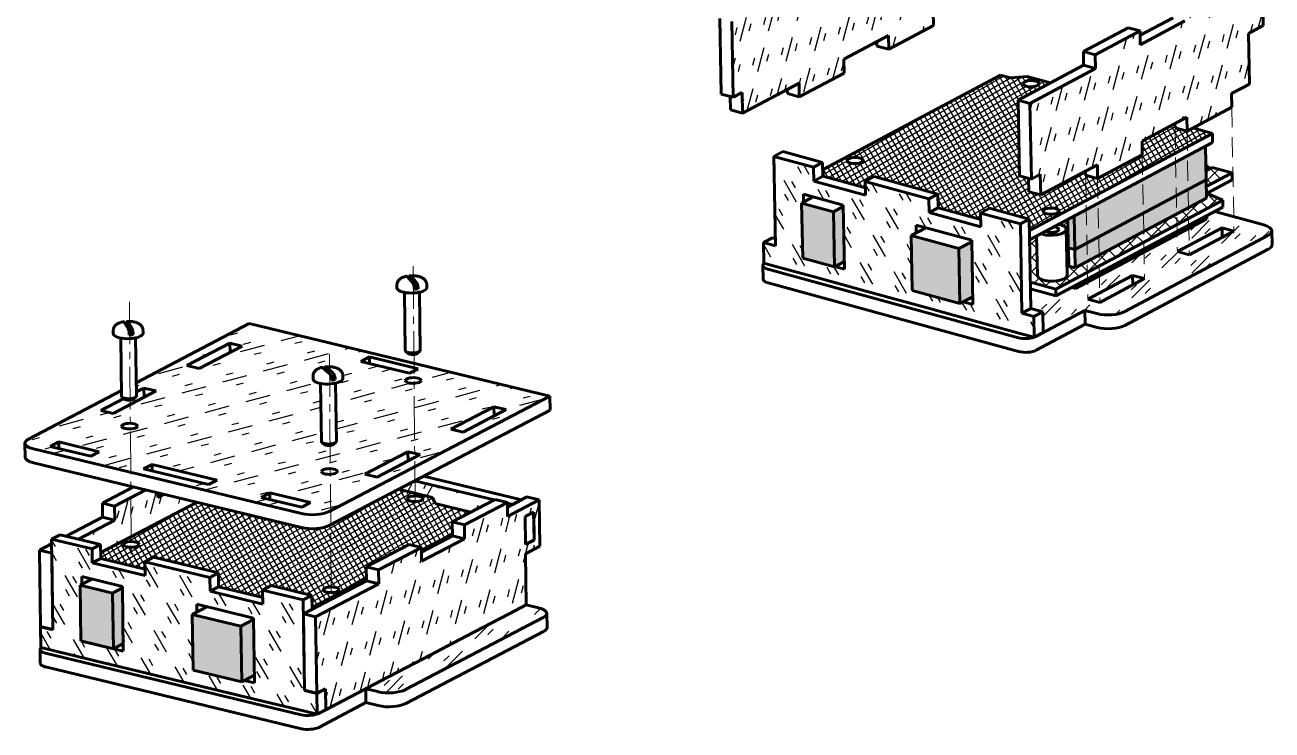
# Model space of a CAD drawing. Header units: millimetres. Extents: x 24 to 275, y 4 to 288.
# Drawn here: x 23.7 to 274.6, y 4 to 145.7 of the extents above; entities that cross this region are included whole.
import ezdxf

# ---------------------------------------------------------------- set-up
doc = ezdxf.new("R2010")
doc.units = ezdxf.units.MM
for name, pattern in [('K5LT_AXLED', [13.055606, 8.555606, -1.5, 1.5, -1.5]), ('K5LT_BASIC', [0]), ('K5LT_DASHED', [6, 4, -2])]:
    doc.linetypes.add(name, pattern=pattern)
pattern_1 = [(45, (0, 0), (-1.414214, 1.414214), []), (135, (0, 0), (-1.414214, -1.414214), [])]

msp = doc.modelspace()

# ---------------------------------------------------------------- hatches: boundary and pattern name
at = {"true_color": 0xc0c0c0}
h = msp.add_hatch(color=9, dxfattribs=at)
h.paths.add_polyline_path([(67.17, 24.86), (57.37, 27.23), (57.53, 16.03), (67.34, 13.67)])
h.paths.add_polyline_path([(41.53, 20.33), (41.36, 31.52), (34.83, 33.1), (34.99, 21.9)])
h.paths.add_polyline_path([(233.52, 106.63), (233.62, 100.94), (234.94, 100.58), (234.82, 107.32)])
h.paths.add_polyline_path([(68.51, 186.48), (59, 189.44), (59.02, 178.47), (68.53, 175.51)])
h.paths.add_polyline_path([(37.17, 196.73), (37.19, 185.77), (43.53, 183.79), (43.51, 194.76)])
h.paths.add_polyline_path([(90.61, 192.19), (90.62, 186.64), (91.93, 186.23), (91.92, 192.88)])
h = msp.add_hatch()
h.set_pattern_fill('Стекло', angle=75, style=0, pattern_type=0)
h.set_pattern_definition([(75, (0, 0), (-3.535534, 6.123724), [5, -3.5]), (75, (1.8545, 2.0913), (-3.53553, 6.123724), [1.5, -7]), (75, (-0.9486, 1.2894), (-3.535534, 6.123724), [1.5, -7])])
h.paths.add_polyline_path([(188.09, 158.2), (188.04, 160.97), (179.04, 156.19), (179.1, 153.42), (165.9, 146.41), (166.18, 131.2), (167.98, 132.15), (168.06, 128), (179.45, 134.06), (179.5, 131.29), (188.5, 136.07), (188.45, 138.84), (197.44, 143.62), (197.49, 140.85), (206.49, 145.63), (206.44, 148.4), (210.04, 150.31), (209.85, 160.45), (212.85, 162.04), (212.68, 171.27), (206.08, 167.76), (206.03, 170.53), (197.03, 165.75), (197.08, 162.98)])
h.paths.add_polyline_path([(209.81, 162.3), (209.71, 167.83), (211.51, 168.78), (211.61, 163.25)])
h.paths.add_polyline_path([(239.1, 136.99), (225.91, 129.98), (226.19, 114.76), (227.99, 115.72), (228.07, 111.57), (239.46, 117.62), (239.51, 114.85), (248.5, 119.63), (248.45, 122.4), (257.45, 127.18), (257.5, 124.41), (266.49, 129.19), (266.44, 131.96), (270.04, 133.87), (269.85, 144.01), (272.85, 145.61), (272.68, 154.83), (266.09, 151.32), (266.03, 154.09), (257.04, 149.31), (257.09, 146.54), (248.1, 141.77), (248.05, 144.53), (239.05, 139.75)])
h.paths.add_polyline_path([(269.82, 145.86), (269.72, 151.39), (271.52, 152.35), (271.54, 152.36), (271.64, 146.83), (271.62, 146.81)])
h.paths.add_polyline_path([(103.53, 37.9), (103.49, 40.69), (94.84, 36.17), (94.88, 33.38), (82.2, 26.75), (82.42, 11.37), (84.15, 12.28), (84.15, 12.26), (84.22, 8.06), (95.17, 13.78), (103.82, 18.3), (112.47, 22.82), (121.12, 27.34), (124.58, 29.15), (124.43, 39.41), (127.31, 40.92), (127.17, 50.25), (120.83, 46.94), (120.79, 49.73), (112.14, 45.21), (112.18, 42.42)])
h.paths.add_polyline_path([(124.4, 41.28), (124.32, 46.88), (126.05, 47.78), (126.07, 47.79), (126.15, 42.2), (126.13, 42.18)])
h.paths.add_polyline_path([(38.98, 39.65), (58.34, 49.77), (51.71, 51.37), (50.43, 50.7), (50.42, 51.68), (48.02, 52.26), (41.74, 48.97), (41.78, 46.18), (34.48, 42.36), (38.95, 41.28)])
h = msp.add_hatch()
h.set_pattern_fill('Стекло', angle=60, style=0, pattern_type=0)
h.set_pattern_definition([(60, (0, 0), (-1.83013, 6.83013), [5, -3.5]), (60, (2.3325, 1.54), (-1.83013, 6.83013), [1.5, -7]), (60, (-0.5825, 1.491), (-1.83013, 6.83013), [1.5, -7])])
h.paths.add_polyline_path([(217.85, 158.26), (254.67, 148.17), (254.64, 149.97), (263.63, 154.75), (266.03, 154.09), (266.05, 153.24), (267.28, 153.89), (247.28, 159.37), (247.23, 162.14), (237.63, 164.77), (237.68, 162), (217.68, 167.48), (217.71, 165.64), (215.31, 166.29), (215.41, 160.76), (217.81, 160.1)])
h.paths.add_polyline_path([(118.14, 50.23), (102.12, 54.09), (98.84, 52.38), (105.68, 50.73), (106.27, 49.49), (113.43, 47.76)])
h = msp.add_hatch()
h.set_pattern_fill('Неметалл', angle=30, style=0, pattern_type=0)
h.set_pattern_definition([(30, (0, 0), (-0.5, 0.8660254), []), (120, (0, 0), (-0.8660254, -0.5), [])])
h.paths.add_polyline_path([(219.97, 135.63), (184.19, 116.62), (184.21, 115.32), (192.79, 112.97), (192.77, 114.28), (194.56, 115.24), (207.37, 111.73), (207.42, 108.96), (215.99, 106.62), (215.97, 107.93), (217.77, 108.88), (225.77, 106.69), (225.81, 104.39), (262.62, 123.95), (258.67, 125.03), (257.5, 124.41), (255.1, 125.07), (255.08, 125.92), (248.45, 122.4), (248.5, 119.63), (239.51, 114.85), (237.11, 115.51), (237.09, 116.36), (228.07, 111.57), (225.67, 112.22), (225.62, 114.92), (223.79, 115.42), (223.51, 130.63), (230.01, 134.09), (225.32, 135.37), (221.97, 135.08)])
h.paths.add_polyline_path([(191.69, 118.99), (192.32, 118.6), (192.33, 118.51), (191.87, 118.07), (190.74, 117.87), (189.61, 118.03), (189.13, 118.46), (189.59, 118.9), (190.72, 119.1)])
h.paths.add_polyline_path([(227.73, 133.97), (227.27, 133.53), (226.15, 133.33), (225.01, 133.49), (224.53, 133.92), (224.99, 134.36), (226.12, 134.56), (227.09, 134.45), (227.72, 134.06)])
h.paths.add_polyline_path([(228.56, 108.28), (229.02, 108.73), (230.14, 108.93), (231.11, 108.82), (231.74, 108.43), (231.75, 108.34), (231.29, 107.9), (230.17, 107.69), (229.03, 107.85)])
h.paths.add_polyline_path([(81.43, 31.04), (81.47, 28.6), (92.42, 34.33), (92.39, 36.76), (101.04, 41.29), (103.49, 40.69), (103.5, 40.11), (109.72, 43.37), (109.69, 45.81), (113.43, 47.76), (106.27, 49.49), (105.68, 50.73), (98.84, 52.38), (84.95, 45.11), (82.73, 44.53), (79.69, 44.63), (79.37, 44.7), (58.34, 49.77), (38.98, 39.65), (39, 38.48), (47.87, 36.34), (47.84, 37.82), (49.57, 38.72), (62.64, 35.57), (62.69, 32.77), (71.56, 30.63), (71.53, 32.1), (73.26, 33.01)])
h.paths.add_polyline_path([(83.71, 32.15), (84.17, 32.56), (85.3, 32.74), (86.23, 32.65), (86.89, 32.29), (86.91, 32.19), (86.45, 31.78), (85.32, 31.59), (84.19, 31.75)])
h.paths.add_polyline_path([(103.79, 50.49), (103.32, 50.08), (102.2, 49.9), (101.06, 50.05), (100.59, 50.45), (101.05, 50.86), (102.18, 51.05), (103.11, 50.95), (103.76, 50.59)])
h.paths.add_polyline_path([(46.71, 41.31), (46.24, 40.9), (45.11, 40.71), (43.98, 40.87), (43.51, 41.27), (43.97, 41.68), (45.1, 41.86), (46.03, 41.77), (46.68, 41.41)])
at = {"true_color": 0x282828}
h = msp.add_hatch(color=250, dxfattribs=at)
h.paths.add_polyline_path([(234.96, 100.59), (261.33, 114.6), (261.2, 121.34), (234.82, 107.32), (234.94, 100.58)])
h.paths.add_polyline_path([(214.41, 91.1), (214.2, 102.16), (211.62, 100.79), (211.82, 89.72)])
h.paths.add_polyline_path([(188.57, 98.18), (188.36, 109.24), (186.37, 108.19), (186.58, 97.12)])
h = msp.add_hatch()
h.set_pattern_fill('Стекло', angle=-60, style=0, pattern_type=0)
h.set_pattern_definition([(-60, (0, 0), (6.83013, -1.83013), [5, -3.5]), (-60, (0.1675, -2.79), (6.83013, -1.83013), [1.5, -7]), (-60, (1.5825, -0.241), (6.83013, -1.83013), [1.5, -7])])
h.paths.add_polyline_path([(193.17, 92.15), (205.98, 88.64), (216.38, 85.79), (224.38, 83.6), (226.78, 82.94), (226.7, 87.11), (224.3, 87.77), (223.97, 105.73), (215.97, 107.93), (216.02, 105.16), (205.62, 108.01), (205.57, 110.78), (192.77, 114.28), (192.82, 111.52), (182.42, 114.36), (182.36, 117.13), (174.36, 119.32), (174.7, 101.36), (172.3, 102.02), (172.37, 97.85), (174.77, 97.19), (182.77, 95)])
h.paths.add_polyline_path([(202.22, 92.35), (202.02, 103.42), (203.03, 103.95), (203, 105.52), (214.2, 102.45), (214.44, 89.54), (212.48, 90.07), (211.82, 89.72)])
h.paths.add_polyline_path([(188.36, 109.24), (188.59, 96.62), (186.64, 97.15), (186.58, 97.12), (180.18, 98.87), (179.97, 109.94), (180.38, 110.16), (180.36, 111.72), (188.36, 109.53)])
h.paths.add_polyline_path([(47.89, 35.02), (37.27, 37.58), (37.22, 40.38), (29.06, 42.34), (29.1, 39.55), (29.32, 24.15), (26.87, 24.74), (26.94, 20.54), (29.39, 19.95), (37.56, 17.98), (48.18, 15.42), (61.25, 12.27), (71.87, 9.71), (80.04, 7.74), (82.49, 7.15), (82.42, 11.35), (79.97, 11.94), (79.97, 11.96), (79.7, 30.13), (71.53, 32.1), (71.58, 29.31), (60.96, 31.87), (60.91, 34.66), (47.84, 37.82)])
h.paths.add_polyline_path([(57.53, 16.03), (57.37, 27.23), (58.29, 27.71), (58.27, 29.26), (69.7, 26.5), (69.9, 13.44), (67.85, 13.94), (67.34, 13.67)])
h.paths.add_polyline_path([(43.32, 32.55), (43.51, 19.8), (35.34, 21.77), (35.34, 21.82), (34.99, 21.9), (34.83, 33.1), (35.17, 33.28), (35.15, 34.83), (43.32, 32.86)])
h = msp.add_hatch()
h.set_pattern_fill('Неметалл', angle=45, style=0, pattern_type=0)
h.set_pattern_definition(pattern_1)
h.paths.add_polyline_path([(261.37, 113.24), (266.57, 116.01), (262.57, 117.11), (261.29, 116.43), (261.33, 114.61), (261.34, 114.6)])
at = {"true_color": 0x7f7f7f}
h = msp.add_hatch(color=8, dxfattribs=at)
edge = h.paths.add_edge_path()
edge.add_line((235.03, 96.9), (261.41, 110.92))
edge.add_line((261.41, 110.92), (261.34, 114.6))
edge.add_line((261.34, 114.6), (261.33, 114.6))
edge.add_line((261.33, 114.6), (234.96, 100.59))
edge.add_line((234.96, 100.59), (235.03, 96.9))
h = msp.add_hatch()
h.set_pattern_fill('Неметалл', angle=45, style=0, pattern_type=0)
h.set_pattern_definition(pattern_1)
h.paths.add_polyline_path([(231.1, 92.65), (264.68, 110.49), (261.39, 111.9), (261.41, 110.92), (235.03, 96.9), (233.7, 97.26), (233.64, 100.94), (233.62, 100.94), (233.52, 106.63), (231.69, 105.66), (233.11, 104.98), (233.22, 104.68), (233.39, 95.46), (232.64, 94.67), (230.58, 94.25), (228.41, 94.5), (227.41, 95.23), (227.39, 95.35), (227.25, 103.29), (225.84, 102.55), (226, 94.05)])
h = msp.add_hatch()
h.set_pattern_fill('Стекло', angle=45, style=0, pattern_type=0)
h.set_pattern_definition([(45, (0, 0), (4e-16, 7.07107), [5, -3.5]), (45, (2.6517, 0.884), (4e-16, 7.07107), [1.5, -7]), (45, (-0.177, 1.591), (4e-16, 7.07107), [1.5, -7])])
h.paths.add_polyline_path([(231.12, 91.27), (226.03, 92.66), (226.1, 88.73), (228.5, 88.07), (228.58, 83.9), (236.97, 88.36), (239.37, 87.7), (242.27, 87.45), (244.93, 88.08), (244.97, 88.1), (273.75, 103.39), (274.55, 104.35), (273.76, 105.24), (272.95, 105.55), (263.08, 108.25), (261.47, 107.4), (261.49, 106.77), (235.1, 92.75), (234.31, 92.96)])
h.paths.add_polyline_path([(237.57, 90.61), (246.56, 95.39), (248.96, 94.73), (239.97, 89.95)])
h.paths.add_polyline_path([(255.56, 100.17), (264.55, 104.95), (266.95, 104.29), (257.96, 99.51)])
h.paths.add_polyline_path([(100.31, 12.1), (127.99, 26.57), (128.72, 27.42), (127.94, 28.25), (127.03, 28.56), (124.58, 29.15), (121.12, 27.34), (112.47, 22.82), (103.82, 18.3), (95.17, 13.78), (92.29, 12.28), (94.74, 11.69), (97.72, 11.48), (100.31, 12.1)])
at = {"true_color": 0xc0c0c0}
h = msp.add_hatch(color=9, dxfattribs=at)
h.paths.add_polyline_path([(186.58, 97.12), (186.37, 108.19), (179.97, 109.94), (180.18, 98.87)])
h.paths.add_polyline_path([(211.62, 100.79), (202.02, 103.42), (202.22, 92.35), (211.82, 89.72)])
h = msp.add_hatch()
h.set_pattern_fill('Стекло', angle=15, style=0, pattern_type=0)
h.set_pattern_definition([(15, (0, 0), (3.53553, 6.12372), [5, -3.5]), (15, (2.7383, -0.5604), (3.53553, 6.12372), [1.5, -7]), (15, (0.6424, 1.466), (3.53553, 6.12372), [1.5, -7])])
h.paths.add_polyline_path([(129.3, 71.12), (68.85, 85.69), (46.12, 73.81), (46.15, 71.96), (47.66, 72.74), (50.11, 72.15), (41.46, 67.63), (39.01, 68.22), (43.61, 70.63), (43.27, 70.92), (43.2, 71.01), (43.16, 71.12), (43.15, 72.26), (24.45, 62.49), (23.72, 61.64), (24.51, 60.8), (25.42, 60.49), (79.33, 47.5), (82.31, 47.29), (84.9, 47.91), (84.91, 47.91)])
h.paths.add_polyline_path([(103.43, 74.28), (102.97, 73.87), (101.84, 73.69), (100.71, 73.84), (100.23, 74.24), (100.7, 74.65), (101.83, 74.84), (102.76, 74.74), (103.41, 74.38)])
h.paths.add_polyline_path([(101.1, 75.72), (91.29, 78.08), (93.02, 78.98), (102.83, 76.62)])
h.paths.add_polyline_path([(100.76, 59.94), (103.21, 59.35), (94.56, 54.83), (92.11, 55.42)])
h.paths.add_polyline_path([(109.41, 64.46), (118.06, 68.98), (120.51, 68.39), (111.86, 63.87)])
edge = h.paths.add_edge_path()
edge.add_line((87.68, 74.66), (86.93, 73.93))
edge.add_line((86.93, 73.93), (86.2, 73.71))
edge.add_line((86.2, 73.71), (86.37, 62.05))
edge.add_line((86.37, 62.05), (86.27, 61.85))
edge.add_line((86.27, 61.85), (85.83, 61.44))
edge.add_line((85.83, 61.44), (85.29, 61.23))
edge.add_line((85.29, 61.23), (84.51, 61.21))
edge.add_line((84.51, 61.21), (83.94, 61.4))
edge.add_line((83.94, 61.4), (83.93, 61.41))
edge.add_line((83.93, 61.41), (83.93, 61.41))
edge.add_line((83.93, 61.41), (84.47, 61.21))
edge.add_line((84.47, 61.21), (85.26, 61.22))
edge.add_line((85.26, 61.22), (85.82, 61.42))
edge.add_line((85.82, 61.42), (85.83, 61.44))
edge.add_line((85.83, 61.44), (86.27, 61.85))
edge.add_line((86.27, 61.85), (85.47, 61.54))
edge.add_line((85.47, 61.54), (84.32, 61.51))
edge.add_line((84.32, 61.51), (83.5, 61.79))
edge.add_line((83.5, 61.79), (83.48, 61.8))
edge.add_line((83.48, 61.8), (83.93, 61.41))
edge.add_line((83.93, 61.41), (83.93, 61.41))
edge.add_line((83.93, 61.41), (83.48, 61.8))
edge.add_line((83.48, 61.8), (83.48, 61.8))
edge.add_line((83.48, 61.8), (83.37, 62))
edge.add_line((83.37, 62), (83.2, 73.66))
edge.add_line((83.2, 73.66), (81.9, 74.18))
edge.add_line((81.9, 74.18), (81.68, 74.57))
edge.add_line((81.68, 74.57), (81.68, 75.13))
edge.add_line((81.68, 75.13), (82.33, 76.4))
edge.add_line((82.33, 76.4), (83.45, 76.88))
edge.add_line((83.45, 76.88), (83.64, 76.82))
edge.add_line((83.64, 76.82), (83.96, 76.53))
edge.add_line((83.96, 76.53), (84.21, 77))
edge.add_line((84.21, 77), (86.63, 76.67))
edge.add_line((86.63, 76.67), (87.63, 75.54))
edge.add_line((87.63, 75.54), (87.67, 75.22))
edge.add_line((87.67, 75.22), (87.68, 74.66))
h.paths.add_polyline_path([(85.88, 56.44), (86.54, 56.08), (86.56, 55.98), (86.1, 55.57), (84.97, 55.38), (83.83, 55.54), (83.36, 55.94), (83.82, 56.35), (84.95, 56.53)])
h.paths.add_polyline_path([(81.16, 49.7), (79.43, 48.79), (71.26, 50.76), (72.99, 51.67)])
h.paths.add_polyline_path([(67.41, 81.19), (58.76, 76.67), (56.31, 77.26), (64.96, 81.79)])
h.paths.add_polyline_path([(62.37, 54.23), (60.64, 53.32), (47.57, 56.47), (49.3, 57.38)])
h.paths.add_polyline_path([(45.68, 65.56), (46.33, 65.2), (46.35, 65.1), (45.89, 64.69), (44.76, 64.5), (43.63, 64.66), (43.15, 65.06), (43.62, 65.47), (44.75, 65.65)])
h.paths.add_polyline_path([(38.68, 59.94), (36.95, 59.03), (28.78, 61), (30.51, 61.91)])
at = {"true_color": 0x282828}
h = msp.add_hatch(color=250, dxfattribs=at)
h.paths.add_polyline_path([(69.87, 14.99), (69.71, 26.19), (67.17, 24.86), (67.34, 13.67)])
h.paths.add_polyline_path([(41.36, 31.52), (41.53, 20.33), (43.49, 21.35), (43.32, 32.55)])

# ---------------------------------------------------------------- linework, layer by layer
at = {"color": 5, "linetype": 'K5LT_BASIC', "lineweight": 60, "true_color": 0x0000ff}
for p, q in [((272.68, 154.83), (272.85, 145.61)), ((206.44, 148.4), (206.49, 145.63)), ((163.5, 147.07), (163.78, 131.86)), ((165.9, 146.41), (166.18, 131.2)), ((206.49, 145.63), (197.49, 140.85)), ((248.06, 143.68), (254.69, 147.2)), ((257.09, 146.54), (248.1, 141.77)), ((269.85, 144.01), (272.85, 145.61)), ((197.44, 143.62), (188.45, 138.84)), ((197.44, 143.62), (197.49, 140.85)), ((245.64, 145.19), (236.65, 140.41)), ((239.05, 139.75), (248.05, 144.53)), ((248.05, 144.53), (245.64, 145.19)), ((248.1, 141.77), (248.05, 144.53)), ((269.85, 144.01), (270.04, 133.87)), ((195.08, 142.36), (195.09, 141.51)), ((197.49, 140.85), (195.09, 141.51)), ((188.45, 138.84), (188.5, 136.07)), ((236.65, 140.41), (239.05, 139.75)), ((236.7, 137.64), (236.65, 140.41)), ((239.1, 136.99), (239.05, 139.75)), ((188.5, 136.07), (179.5, 131.29)), ((184.19, 116.62), (219.97, 135.63)), ((219.97, 135.63), (221.97, 135.08)), ((223.51, 130.63), (236.7, 137.64)), ((239.1, 136.99), (225.91, 129.98)), ((239.1, 136.99), (236.7, 137.64)), ((179.45, 134.06), (168.06, 128)), ((179.45, 134.06), (179.5, 131.29)), ((221.97, 135.08), (225.32, 135.37)), ((225.32, 135.37), (230.01, 134.09)), ((270.04, 133.87), (266.44, 131.96)), ((166.18, 131.2), (163.78, 131.86)), ((165.61, 131.35), (165.66, 128.66)), ((167.98, 132.15), (166.18, 131.2)), ((168.06, 128), (167.98, 132.15)), ((177.09, 132.8), (177.1, 131.95)), ((179.5, 131.29), (177.1, 131.95)), ((225.91, 129.98), (223.51, 130.63)), ((223.51, 130.63), (223.79, 115.42)), ((266.44, 131.96), (266.49, 129.19)), ((165.66, 128.66), (168.06, 128)), ((225.91, 129.98), (226.19, 114.76)), ((266.49, 129.19), (257.5, 124.41)), ((257.45, 127.18), (248.45, 122.4)), ((255.08, 125.92), (255.1, 125.07)), ((257.45, 127.18), (257.5, 124.41)), ((262.62, 123.95), (225.81, 104.39)), ((257.5, 124.41), (255.1, 125.07)), ((258.67, 125.03), (262.62, 123.95)), ((262.62, 123.95), (262.65, 122.11)), ((262.65, 122.11), (225.84, 102.55)), ((248.45, 122.4), (248.5, 119.63)), ((261.2, 121.34), (261.33, 114.6)), ((176.16, 120.28), (174.36, 119.32)), ((174.7, 101.36), (174.36, 119.32)), ((174.36, 119.32), (182.36, 117.13)), ((184.16, 118.09), (176.16, 120.28)), ((182.36, 117.13), (184.16, 118.09)), ((184.21, 115.32), (184.16, 118.09)), ((248.5, 119.63), (239.51, 114.85)), ((182.42, 114.36), (182.36, 117.13)), ((226.19, 114.76), (223.79, 115.42)), ((227.99, 115.72), (226.19, 114.76)), ((228.07, 111.57), (227.99, 115.72)), ((239.46, 117.62), (228.07, 111.57)), ((237.09, 116.36), (237.11, 115.51)), ((239.51, 114.85), (237.11, 115.51)), ((239.46, 117.62), (239.51, 114.85)), ((261.77, 117.32), (261.28, 117.46)), ((261.28, 117.07), (261.77, 117.32)), ((262.57, 117.11), (261.29, 116.43)), ((261.37, 113.24), (266.57, 116.01)), ((261.78, 116.69), (261.77, 117.32)), ((266.57, 116.01), (262.57, 117.11)), ((266.6, 114.63), (266.57, 116.01)), ((184.21, 115.32), (182.42, 114.36)), ((192.82, 111.52), (182.42, 114.36)), ((184.21, 115.32), (192.79, 112.97)), ((194.56, 115.24), (192.77, 114.28)), ((192.77, 114.28), (205.57, 110.78)), ((192.82, 111.52), (192.77, 114.28)), ((207.37, 111.73), (194.56, 115.24)), ((225.62, 114.92), (225.67, 112.22)), ((261.33, 114.6), (234.94, 100.58)), ((234.96, 100.59), (261.34, 114.6)), ((261.34, 114.6), (261.33, 114.61)), ((261.41, 110.92), (261.34, 114.6)), ((261.43, 111.88), (266.6, 114.63)), ((179.97, 109.94), (182.31, 111.18)), ((188.36, 109.53), (180.36, 111.72)), ((180.36, 111.72), (180.38, 110.16)), ((182.18, 111.11), (182.18, 111.22)), ((205.57, 110.78), (207.37, 111.73)), ((205.62, 108.01), (205.57, 110.78)), ((207.42, 108.96), (207.37, 111.73)), ((225.67, 112.22), (228.07, 111.57)), ((231.1, 92.65), (264.68, 110.49)), ((235.03, 96.9), (261.41, 110.92)), ((264.68, 110.49), (261.39, 111.9)), ((264.7, 109.11), (264.68, 110.49)), ((179.97, 109.94), (180.18, 98.87)), ((186.37, 108.19), (179.97, 109.94)), ((188.36, 109.24), (186.37, 108.19)), ((186.37, 108.19), (186.58, 97.12)), ((188.59, 96.62), (188.36, 109.53)), ((207.42, 108.96), (205.62, 108.01)), ((216.02, 105.16), (205.62, 108.01)), ((207.42, 108.96), (215.99, 106.62)), ((217.77, 108.88), (215.97, 107.93)), ((216.02, 105.16), (215.97, 107.93)), ((215.97, 107.93), (223.97, 105.73)), ((225.77, 106.69), (217.77, 108.88)), ((231.12, 91.27), (264.7, 109.11)), ((272.95, 105.55), (263.08, 108.25)), ((214.2, 102.45), (203, 105.52)), ((203, 105.52), (203.03, 103.95)), ((223.97, 105.73), (225.77, 106.69)), ((223.97, 105.73), (224.3, 87.77)), ((226.1, 88.73), (225.77, 106.69)), ((233.52, 106.63), (233.62, 100.94)), ((234.82, 107.32), (234.94, 100.58)), ((235.1, 92.75), (261.49, 106.77)), ((261.49, 106.77), (261.47, 107.4)), ((174.09, 102.97), (172.3, 102.02)), ((174.67, 102.82), (174.09, 102.97)), ((202.02, 103.42), (204.95, 104.98)), ((211.62, 100.79), (202.02, 103.42)), ((202.02, 103.42), (202.22, 92.35)), ((204.83, 104.91), (204.82, 105.02)), ((227.39, 95.35), (227.25, 103.29)), ((233.39, 95.46), (233.22, 104.68)), ((244.97, 88.1), (273.75, 103.39)), ((264.55, 104.95), (255.56, 100.17)), ((257.96, 99.51), (266.95, 104.29)), ((266.95, 104.29), (264.55, 104.95)), ((264.59, 103.03), (264.55, 104.95)), ((274.55, 104.35), (274.6, 101.58)), ((172.3, 102.02), (172.37, 97.85)), ((172.3, 102.02), (174.7, 101.36)), ((214.2, 102.16), (211.62, 100.79)), ((211.62, 100.79), (211.82, 89.72)), ((214.44, 89.54), (214.2, 102.45)), ((234.94, 100.58), (233.62, 100.94)), ((233.7, 97.26), (233.64, 100.94)), ((235.03, 96.9), (234.96, 100.59)), ((245.02, 85.33), (273.81, 100.63)), ((186.58, 97.12), (180.18, 98.87)), ((188.57, 98.18), (186.58, 97.12)), ((188.57, 98.07), (188.44, 98.11)), ((255.56, 100.17), (257.96, 99.51)), ((172.17, 97.41), (172.22, 94.65)), ((174.77, 97.19), (172.37, 97.85)), ((173.17, 96.66), (223.58, 82.85)), ((174.77, 97.19), (182.77, 95)), ((186.64, 97.15), (188.59, 96.62)), ((233.7, 97.26), (235.03, 96.9)), ((246.56, 95.39), (237.57, 90.61)), ((248.96, 94.73), (246.56, 95.39)), ((246.6, 93.48), (246.56, 95.39)), ((98.56, 92.88), (98.55, 93.44)), ((100.62, 95.15), (101.69, 93.96)), ((102.83, 92.71), (101.03, 94.72)), ((102.45, 94.05), (101.38, 95.24)), ((104.56, 92.96), (104.55, 93.52)), ((173.22, 93.9), (223.63, 80.09)), ((193.17, 92.15), (182.77, 95)), ((226, 94.05), (231.1, 92.65)), ((234.31, 92.96), (235.1, 92.75)), ((235.1, 92.75), (235.09, 93.38)), ((239.97, 89.95), (248.96, 94.73)), ((100.24, 80.3), (100.07, 91.96)), ((103.24, 80.35), (103.07, 92.01)), ((193.17, 92.15), (205.98, 88.64)), ((211.82, 89.72), (202.22, 92.35)), ((214.41, 91.1), (211.82, 89.72)), ((214.41, 90.99), (214.28, 91.03)), ((226.03, 92.66), (231.12, 91.27)), ((231.12, 91.27), (231.1, 92.65)), ((237.57, 90.61), (239.97, 89.95)), ((216.38, 85.79), (205.98, 88.64)), ((212.48, 90.07), (214.44, 89.54)), ((226.1, 88.73), (224.3, 87.77)), ((228.5, 88.07), (226.1, 88.73)), ((226.7, 87.11), (228.5, 88.07)), ((227.08, 83.1), (236.97, 88.36)), ((228.5, 88.07), (228.58, 83.9)), ((237.02, 85.59), (236.97, 88.36)), ((236.97, 88.36), (239.37, 87.7)), ((43.68, 85.99), (44.44, 84.77)), ((45.5, 83.49), (44.22, 85.55)), ((45.22, 84.84), (44.46, 86.07)), ((46.12, 73.81), (68.85, 85.69)), ((68.85, 85.69), (129.3, 71.12)), ((216.38, 85.79), (224.38, 83.6)), ((224.3, 87.77), (226.7, 87.11)), ((226.7, 87.11), (226.78, 82.94)), ((227.13, 80.34), (237.02, 85.59)), ((237.02, 85.59), (239.42, 84.94)), ((41.48, 83.69), (41.47, 84.25)), ((46.16, 71.17), (45.99, 82.83)), ((47.48, 83.78), (47.47, 84.34)), ((226.78, 82.94), (224.38, 83.6)), ((228.58, 83.9), (226.78, 82.94)), ((43.16, 71.12), (42.99, 82.78)), ((56.31, 77.26), (64.96, 81.79)), ((67.41, 81.19), (58.76, 76.67)), ((64.96, 81.79), (67.41, 81.19)), ((64.96, 81.79), (64.99, 79.93)), ((91.29, 78.08), (93.02, 78.98)), ((101.1, 75.72), (91.29, 78.08)), ((93.02, 78.98), (102.83, 76.62)), ((93.02, 78.98), (93.04, 77.66)), ((100.8, 79.71), (100.35, 80.11)), ((102.7, 79.74), (103.14, 80.15)), ((58.76, 76.67), (56.31, 77.26)), ((83.64, 76.82), (84.94, 75.66)), ((85.68, 75.78), (84.38, 76.93)), ((86.14, 74.45), (85.17, 75.31)), ((102.83, 76.62), (101.1, 75.72)), ((81.68, 74.57), (81.68, 75.13)), ((83.37, 62), (83.2, 73.66)), ((86.37, 62.05), (86.2, 73.71)), ((87.68, 74.66), (87.67, 75.22)), ((24.45, 62.49), (43.15, 72.26)), ((39.01, 68.22), (43.61, 70.63)), ((50.11, 72.15), (41.46, 67.63)), ((43.72, 70.53), (43.27, 70.92)), ((45.62, 70.56), (46.06, 70.96)), ((46.15, 71.96), (47.66, 72.74)), ((47.66, 72.74), (50.11, 72.15)), ((47.66, 72.74), (47.69, 70.89)), ((129.3, 71.12), (84.91, 47.91)), ((129.3, 71.12), (129.35, 68.32)), ((41.46, 67.63), (39.01, 68.22)), ((129.35, 68.32), (84.95, 45.11)), ((109.41, 64.46), (118.06, 68.98)), ((120.51, 68.39), (111.86, 63.87)), ((118.06, 68.98), (120.51, 68.39)), ((118.06, 68.98), (118.09, 67.13)), ((111.86, 63.87), (109.41, 64.46)), ((23.76, 58.84), (23.72, 61.64)), ((79.33, 47.5), (25.42, 60.49)), ((28.78, 61), (30.51, 61.91)), ((36.95, 59.03), (28.78, 61)), ((30.51, 61.91), (38.68, 59.94)), ((30.51, 61.91), (30.53, 60.58)), ((83.93, 61.41), (83.48, 61.8)), ((85.83, 61.44), (86.27, 61.85)), ((38.68, 59.94), (36.95, 59.03)), ((92.11, 55.42), (100.76, 59.94)), ((103.21, 59.35), (94.56, 54.83)), ((100.76, 59.94), (103.21, 59.35)), ((100.76, 59.94), (100.79, 58.09)), ((79.37, 44.7), (25.46, 57.69)), ((47.57, 56.47), (49.3, 57.38)), ((60.64, 53.32), (47.57, 56.47)), ((49.3, 57.38), (62.37, 54.23)), ((49.3, 57.38), (49.32, 56.05)), ((94.56, 54.83), (92.11, 55.42)), ((45.57, 52.85), (39.29, 49.57)), ((62.37, 54.23), (60.64, 53.32)), ((102.12, 54.09), (118.14, 50.23)), ((123.59, 50.25), (103.87, 55)), ((41.74, 48.97), (48.02, 52.26)), ((50.43, 50.7), (50.42, 51.68)), ((51.71, 51.37), (50.43, 50.7)), ((71.26, 50.76), (72.99, 51.67)), ((79.43, 48.79), (71.26, 50.76)), ((72.99, 51.67), (81.16, 49.7)), ((72.99, 51.67), (73.01, 50.34)), ((98.84, 52.38), (105.68, 50.73)), ((105.68, 50.73), (106.27, 49.49)), ((118.34, 50.33), (109.69, 45.81)), ((120.79, 49.73), (118.34, 50.33)), ((120.8, 48.79), (124.72, 50.84)), ((127.17, 50.25), (120.83, 46.94)), ((123.59, 50.25), (121.84, 49.33)), ((124.72, 50.84), (127.17, 50.25)), ((127.17, 50.25), (127.31, 40.92)), ((38.98, 39.65), (58.34, 49.77)), ((39.29, 49.57), (41.74, 48.97)), ((39.33, 46.77), (39.29, 49.57)), ((41.78, 46.18), (41.74, 48.97)), ((81.16, 49.7), (79.43, 48.79)), ((106.27, 49.49), (113.43, 47.76)), ((112.14, 45.21), (120.79, 49.73)), ((120.83, 46.94), (120.79, 49.73)), ((120.79, 49.59), (121.84, 49.33)), ((124.32, 46.88), (126.07, 47.79)), ((126.05, 47.78), (124.32, 46.88)), ((126.13, 42.18), (126.05, 47.78)), ((126.15, 42.2), (126.07, 47.79)), ((32.03, 42.95), (39.33, 46.77)), ((41.78, 46.18), (34.48, 42.36)), ((41.78, 46.18), (39.33, 46.77)), ((109.73, 43.01), (109.69, 45.81)), ((109.69, 45.81), (112.14, 45.21)), ((112.18, 42.42), (112.14, 45.21)), ((124.32, 46.88), (124.4, 41.28)), ((124.4, 41.28), (124.32, 46.88)), ((30.79, 43.25), (29.06, 42.34)), ((38.95, 41.28), (30.79, 43.25)), ((109.72, 43.37), (103.5, 40.11)), ((103.5, 39.75), (109.73, 43.01)), ((112.18, 42.42), (109.73, 43.01)), ((26.65, 40.14), (29.07, 41.4)), ((29.32, 24.17), (29.06, 42.34)), ((29.06, 42.34), (37.22, 40.38)), ((37.22, 40.38), (38.95, 41.28)), ((37.27, 37.58), (37.22, 40.38)), ((39, 38.48), (38.95, 41.28)), ((101.04, 41.29), (92.39, 36.76)), ((94.84, 36.17), (103.49, 40.69)), ((103.49, 40.69), (101.04, 41.29)), ((103.53, 37.9), (103.49, 40.69)), ((112.18, 42.42), (103.53, 37.9)), ((126.15, 42.2), (124.4, 41.28)), ((124.4, 41.28), (126.13, 42.18)), ((124.43, 39.41), (127.31, 40.92)), ((29.1, 39.55), (26.65, 40.14)), ((26.65, 40.14), (26.87, 24.74)), ((29.1, 39.55), (29.32, 24.15)), ((39, 38.48), (37.27, 37.58)), ((39, 38.48), (47.87, 36.34)), ((49.57, 38.72), (47.84, 37.82)), ((47.84, 37.82), (60.91, 34.66)), ((47.89, 35.02), (47.84, 37.82)), ((62.64, 35.57), (49.57, 38.72)), ((124.43, 39.41), (124.58, 29.15)), ((47.89, 35.02), (37.27, 37.58)), ((60.91, 34.66), (62.64, 35.57)), ((62.69, 32.77), (62.64, 35.57)), ((92.39, 36.76), (94.84, 36.17)), ((92.43, 33.97), (92.39, 36.76)), ((94.88, 33.38), (94.84, 36.17)), ((34.83, 33.1), (37.2, 34.34)), ((34.83, 33.1), (34.99, 21.9)), ((41.36, 31.52), (34.83, 33.1)), ((43.32, 32.86), (35.15, 34.83)), ((35.15, 34.83), (35.17, 33.28)), ((36.9, 34.18), (36.9, 34.41)), ((43.51, 19.8), (43.32, 32.86)), ((60.96, 31.87), (60.91, 34.66)), ((62.69, 32.77), (60.96, 31.87)), ((62.69, 32.77), (71.56, 30.63)), ((73.26, 33.01), (71.53, 32.1)), ((81.43, 31.04), (73.26, 33.01)), ((79.74, 27.34), (92.43, 33.97)), ((92.42, 34.33), (81.47, 28.6)), ((94.88, 33.38), (82.2, 26.75)), ((94.88, 33.38), (92.43, 33.97)), ((43.32, 32.55), (41.36, 31.52)), ((41.36, 31.52), (41.53, 20.33)), ((71.58, 29.31), (60.96, 31.87)), ((71.58, 29.31), (71.53, 32.1)), ((71.53, 32.1), (79.7, 30.13)), ((79.7, 30.13), (81.43, 31.04)), ((79.7, 30.13), (79.97, 11.96)), ((81.47, 28.24), (81.43, 31.04)), ((57.37, 27.23), (60.32, 28.77)), ((69.7, 26.5), (58.27, 29.26)), ((58.27, 29.26), (58.29, 27.71)), ((60.02, 28.61), (60.02, 28.84)), ((124.58, 29.15), (121.12, 27.34)), ((127.03, 28.56), (124.58, 29.15)), ((67.17, 24.86), (57.37, 27.23)), ((57.37, 27.23), (57.53, 16.03)), ((69.71, 26.19), (67.17, 24.86)), ((69.9, 13.44), (69.7, 26.5)), ((82.2, 26.75), (79.74, 27.34)), ((79.74, 27.34), (79.97, 11.94)), ((82.2, 26.75), (82.42, 11.35)), ((100.31, 12.1), (127.99, 26.57)), ((112.47, 22.82), (121.12, 27.34)), ((128.72, 27.42), (128.76, 24.62)), ((26.87, 24.76), (26.94, 20.54)), ((26.87, 24.76), (29.32, 24.17)), ((29.32, 24.15), (26.87, 24.74)), ((67.17, 24.86), (67.34, 13.67)), ((100.35, 9.3), (128.03, 23.77)), ((112.47, 22.82), (103.82, 18.3)), ((26.77, 20.17), (26.81, 17.37)), ((29.39, 19.95), (26.94, 20.54)), ((41.53, 20.33), (34.99, 21.9)), ((35.34, 21.82), (35.34, 21.77)), ((35.41, 21.81), (35.34, 21.77)), ((35.34, 21.77), (43.51, 19.8)), ((43.49, 21.35), (41.53, 20.33)), ((43.49, 21.13), (43.19, 21.2)), ((27.83, 19.45), (79.29, 7.04)), ((29.39, 19.95), (37.56, 17.98)), ((48.18, 15.42), (37.56, 17.98)), ((95.17, 13.78), (103.82, 18.3)), ((27.87, 16.65), (79.33, 4.24)), ((48.18, 15.42), (61.25, 12.27)), ((67.34, 13.67), (57.53, 16.03)), ((69.87, 14.99), (67.34, 13.67)), ((67.85, 13.94), (69.9, 13.44)), ((69.88, 14.77), (69.58, 14.84)), ((95.17, 13.78), (84.22, 8.06)), ((71.87, 9.71), (61.25, 12.27)), ((79.97, 11.96), (82.42, 11.37)), ((82.42, 11.35), (79.97, 11.94)), ((82.42, 11.37), (84.15, 12.28)), ((84.15, 12.26), (82.42, 11.35)), ((82.42, 11.37), (82.49, 7.15)), ((82.77, 7.3), (92.29, 12.28)), ((84.15, 12.28), (84.22, 8.06)), ((84.22, 8.06), (84.15, 12.26)), ((92.33, 9.48), (92.29, 12.28)), ((92.29, 12.28), (94.74, 11.69)), ((71.87, 9.71), (80.04, 7.74)), ((82.49, 7.15), (80.04, 7.74)), ((84.22, 8.06), (82.49, 7.15)), ((82.82, 4.51), (92.33, 9.48)), ((92.33, 9.48), (94.78, 8.89))]:
    msp.add_line(p, q, dxfattribs=at)
at = {"color": 7, "linetype": 'K5LT_DASHED', "lineweight": 18}
for p, q in [((266.49, 129.19), (266.95, 104.29)), ((255.1, 125.07), (255.56, 100.17)), ((257.5, 124.41), (257.96, 99.51)), ((248.5, 119.63), (248.96, 94.73)), ((237.11, 115.51), (237.57, 90.61)), ((239.51, 114.85), (239.97, 89.95))]:
    msp.add_line(p, q, dxfattribs=at)
at = {"color": 30, "linetype": 'K5LT_AXLED', "lineweight": 18, "true_color": 0xff8000}
for p, q in [((101.83, 97.21), (102.2, 49.49)), ((44.76, 90.09), (45.11, 38.27)), ((84.97, 79.54), (85.32, 31.59))]:
    msp.add_line(p, q, dxfattribs=at)
at = {"color": 5, "linetype": 'K5LT_BASIC', "lineweight": 60, "true_color": 0x0000ff}
for centre, major_axis, ratio, start_param, end_param in [((226.13, 133.94), (-1.6, -0.03), 0.386345, -2.2211, 0), ((226.13, 133.94), (-1.6, -0.03), 0.386345, 0, 3.141593), ((226.13, 133.94), (-1.6, -0.03), 0.386345, 3.141593, 4.062085), ((190.73, 118.48), (-1.6, -0.03), 0.386345, -2.2211, 0), ((190.73, 118.48), (-1.6, -0.03), 0.386345, 0, 3.141593), ((190.73, 118.48), (-1.6, -0.03), 0.386345, 3.141593, 4.062085), ((230.16, 108.31), (-1.6, -0.03), 0.386345, -2.2211, 0), ((230.16, 108.31), (-1.6, -0.03), 0.386345, 0, 3.141593), ((230.16, 108.31), (-1.6, -0.03), 0.386345, 3.141593, 4.062085), ((230.22, 104.62), (-3, -0.06), 0.386345, -3.141593, -2.090468), ((270.55, 104.27), (4, 0.07), 0.386345, 0, 0.920493), ((230.22, 104.62), (-3, -0.06), 0.386345, 0.789861, 3.141593), ((230.22, 104.62), (-1.5, -0.03), 0.386345, 0.65693, 3.141593), ((230.22, 104.62), (-1.5, -0.03), 0.386345, -3.141593, -1.957537), ((270.55, 104.27), (4, 0.07), 0.386345, -0.650304, 0), ((270.6, 101.5), (4, 0.07), 0.386345, -0.650304, 0), ((174.67, 97.46), (-2.5, -0.05), 0.386345, -0.448946, 0), ((174.67, 97.46), (-2.5, -0.05), 0.386345, 0, 0.920493), ((230.39, 95.4), (-3, -0.06), 0.386345, 0, 0.104166), ((230.39, 95.4), (-3, -0.06), 0.386345, 0.104166, 3.141593), ((101.56, 92.92), (-3, -0.04), 0.359729, 0, 0.304188), ((101.56, 92.92), (-3, -0.04), 0.359729, 0.304188, 3.141593), ((101.55, 93.67), (-2.98, -0.04), 0.359729, -1.401097, -1.393282), ((174.72, 94.69), (-2.5, -0.05), 0.386345, 0, 0.920493), ((101.55, 93.67), (2.98, 0.04), 0.359729, -1.401097, -1.13212), ((241.77, 88.98), (4, 0.07), 0.386345, -2.2211, -0.650304), ((44.47, 84.48), (-2.98, -0.04), 0.359729, -1.492325, -1.407536), ((241.82, 86.21), (4, 0.07), 0.386345, -2.2211, -0.650304), ((44.48, 83.74), (-3, -0.04), 0.359729, 0, 0.21296), ((44.48, 83.74), (-3, -0.04), 0.359729, 0.21296, 3.141593), ((44.47, 84.48), (2.98, 0.04), 0.359729, -1.492325, -1.223348), ((225.08, 83.65), (2.5, 0.05), 0.386345, -2.2211, -0.851662), ((101.74, 80.33), (-1.5, -0.02), 0.359729, 0, 0.304188), ((101.74, 80.33), (-1.5, -0.02), 0.359729, 2.763894, 3.141593), ((225.13, 80.88), (2.5, 0.05), 0.386345, -2.2211, -0.650304), ((101.74, 80.33), (-1.5, -0.02), 0.359729, 0.304188, 0.377698), ((101.74, 80.33), (-1.5, -0.02), 0.359729, 0.377698, 2.763894), ((101.75, 79.86), (-1.02, -0.02), 0.359729, 0.377698, 2.763894), ((84.68, 74.62), (-3, -0.04), 0.359729, 0, 0.375592), ((84.68, 74.62), (-3, -0.04), 0.359729, 0.375592, 3.141593), ((84.67, 75.36), (2.98, 0.04), 0.359729, -1.329693, -1.060716), ((101.83, 74.26), (-1.6, -0.02), 0.359729, -2.190755, 0), ((101.83, 74.26), (-1.6, -0.02), 0.359729, 0, 3.141593), ((101.83, 74.26), (-1.6, -0.02), 0.359729, -3.141593, -2.190755), ((44.66, 71.14), (-1.5, -0.02), 0.359729, 0, 0.21296), ((44.66, 71.14), (-1.5, -0.02), 0.359729, 0.21296, 0.377698), ((44.66, 71.14), (-1.5, -0.02), 0.359729, 0.377698, 2.763894), ((44.67, 70.68), (-1.02, -0.02), 0.359729, 0.377698, 2.763894), ((44.66, 71.14), (-1.5, -0.02), 0.359729, 2.763894, 3.141593), ((44.75, 65.08), (-1.6, -0.02), 0.359729, -2.190755, 0), ((44.75, 65.08), (-1.6, -0.02), 0.359729, -3.141593, -2.190755), ((44.75, 65.08), (-1.6, -0.02), 0.359729, 0, 3.141593), ((27.72, 61.7), (4, 0.06), 0.359729, 2.521634, 3.141593), ((27.72, 61.7), (4, 0.06), 0.359729, 3.141593, 4.09243), ((84.87, 62.02), (-1.5, -0.02), 0.359729, 0, 0.375592), ((84.87, 62.02), (-1.5, -0.02), 0.359729, 0.377698, 2.763894), ((84.87, 62.02), (-1.5, -0.02), 0.359729, 0.375592, 0.377698), ((84.88, 61.56), (-1.02, -0.02), 0.359729, 0.375592, 2.763894), ((84.87, 62.02), (-1.5, -0.02), 0.359729, 2.763894, 3.141593), ((27.76, 58.9), (4, 0.06), 0.359729, 3.141593, 4.09243), ((84.96, 55.96), (-1.6, -0.02), 0.359729, -2.190755, 0), ((84.96, 55.96), (-1.6, -0.02), 0.359729, 0, 3.141593), ((84.96, 55.96), (-1.6, -0.02), 0.359729, -3.141593, -2.190755), ((102.19, 50.47), (-1.6, -0.02), 0.359729, -2.190755, 0), ((102.19, 50.47), (-1.6, -0.02), 0.359729, 0, 3.141593), ((102.19, 50.47), (-1.6, -0.02), 0.359729, -3.141593, -2.190755), ((81.64, 48.7), (4, 0.06), 0.359729, -2.190755, -0.619959), ((81.68, 45.9), (4, 0.06), 0.359729, -2.190755, -0.619959), ((45.11, 41.29), (-1.6, -0.02), 0.359729, -2.190755, 0), ((45.11, 41.29), (-1.6, -0.02), 0.359729, 0, 3.141593), ((45.11, 41.29), (-1.6, -0.02), 0.359729, -3.141593, -2.190755), ((85.31, 32.17), (-1.6, -0.02), 0.359729, -2.190755, 0), ((85.31, 32.17), (-1.6, -0.02), 0.359729, -3.141593, -2.190755), ((85.31, 32.17), (-1.6, -0.02), 0.359729, 0, 3.141593), ((124.72, 27.36), (4, 0.06), 0.359729, 0, 0.950837), ((124.72, 27.36), (4, 0.06), 0.359729, -0.619959, 0), ((124.76, 24.56), (4, 0.06), 0.359729, -0.619959, 0), ((29.27, 20.2), (-2.5, -0.04), 0.359729, -0.418601, 0), ((29.27, 20.2), (-2.5, -0.04), 0.359729, 0, 0.950837), ((29.31, 17.4), (-2.5, -0.04), 0.359729, 0, 0.950837), ((97.05, 12.89), (4, 0.06), 0.359729, -2.190755, -0.619959), ((97.09, 10.09), (4, 0.06), 0.359729, -2.190755, -0.619959), ((80.73, 7.8), (2.5, 0.04), 0.359729, -2.190755, -0.821317), ((80.77, 5), (2.5, 0.04), 0.359729, -2.190755, -0.619959)]:
    msp.add_ellipse(centre, major_axis=major_axis, ratio=ratio, start_param=start_param, end_param=end_param, dxfattribs=at)
for points, knots in [([(100.47, 95.22), (100.34, 95.19), (100.14, 95.14), (99.88, 95.06), (99.7, 94.98), (99.54, 94.91), (99.42, 94.84), (99.31, 94.77), (99.2, 94.7), (99.1, 94.62), (99.01, 94.53), (98.91, 94.43), (98.82, 94.3), (98.73, 94.16), (98.65, 94), (98.6, 93.84), (98.56, 93.66), (98.55, 93.52), (98.55, 93.44)], [0, 0, 0, 0, 2.569357, 3.905245, 5.401651, 6.589901, 7.486678, 8.383456, 9.27773, 10.164013, 11.030907, 11.855395, 13.045796, 14.187754, 15.291349, 16.367343, 17.424639, 19, 19, 19, 19]), ([(100.62, 95.15), (100.6, 95.17), (100.56, 95.2), (100.51, 95.22), (100.48, 95.22), (100.47, 95.22)], [0, 0, 0, 0, 2.098957, 4.497093, 6, 6, 6, 6]), ([(101.25, 95.32), (101.22, 95.32), (101.19, 95.3), (101.15, 95.26), (101.12, 95.21), (101.1, 95.15), (101.07, 95.07), (101.05, 94.97), (101.03, 94.85), (101.03, 94.75), (101.03, 94.72)], [0, 0, 0, 0, 2.017063, 3.14578, 4.249281, 5.792822, 6.731207, 7.832275, 10.097118, 11, 11, 11, 11]), ([(104.55, 93.52), (104.55, 93.58), (104.54, 93.69), (104.51, 93.85), (104.46, 94), (104.4, 94.16), (104.31, 94.3), (104.21, 94.44), (104.1, 94.57), (103.97, 94.68), (103.84, 94.78), (103.73, 94.85), (103.62, 94.92), (103.51, 94.97), (103.39, 95.02), (103.25, 95.08), (103.08, 95.14), (102.86, 95.19), (102.63, 95.24), (102.39, 95.28), (102.13, 95.31), (101.86, 95.33), (101.57, 95.33), (101.36, 95.32), (101.25, 95.32)], [0, 0, 0, 0, 0.962338, 1.927026, 2.899973, 3.886852, 4.893661, 5.928809, 7.002001, 8.121802, 9.233408, 10.034925, 10.836443, 11.634986, 12.424602, 13.1936, 14.562909, 15.842894, 17.258728, 18.693326, 20.146064, 21.618118, 23.112405, 25, 25, 25, 25]), ([(101.38, 95.24), (101.36, 95.26), (101.32, 95.3), (101.28, 95.32), (101.25, 95.32), (101.25, 95.32)], [0, 0, 0, 0, 2.321743, 4.974423, 6, 6, 6, 6]), ([(101.69, 93.96), (101.7, 93.94), (101.73, 93.9), (101.78, 93.82), (101.82, 93.75), (101.85, 93.66), (101.89, 93.57), (101.93, 93.44), (101.97, 93.28), (102.02, 93.06), (102.05, 92.83), (102.06, 92.67), (102.07, 92.62)], [0, 0, 0, 0, 1.342284, 2.109442, 3.514501, 4.216825, 5.216545, 6.194545, 7.830474, 9.301215, 11.646153, 13, 13, 13, 13]), ([(102.45, 94.05), (102.47, 94.03), (102.5, 93.99), (102.55, 93.9), (102.6, 93.8), (102.65, 93.66), (102.7, 93.5), (102.74, 93.33), (102.78, 93.14), (102.81, 92.93), (102.82, 92.78), (102.83, 92.71)], [0, 0, 0, 0, 1.431276, 2.305769, 3.564292, 4.878141, 6.245559, 7.602323, 8.800534, 10.531038, 12, 12, 12, 12]), ([(43.58, 86.07), (43.5, 86.06), (43.33, 86.03), (43.1, 85.97), (42.88, 85.9), (42.71, 85.84), (42.57, 85.78), (42.45, 85.72), (42.34, 85.66), (42.23, 85.59), (42.12, 85.52), (42.02, 85.44), (41.93, 85.35), (41.83, 85.25), (41.74, 85.12), (41.65, 84.97), (41.57, 84.82), (41.52, 84.66), (41.48, 84.47), (41.47, 84.34), (41.47, 84.25)], [0, 0, 0, 0, 1.630886, 3.241112, 4.830029, 6.240564, 7.168777, 8.102455, 9.034457, 9.966458, 10.895858, 11.816952, 12.717896, 13.574768, 14.811926, 15.998738, 17.14568, 18.263937, 19.362762, 21, 21, 21, 21]), ([(43.68, 85.99), (43.67, 86.01), (43.64, 86.05), (43.61, 86.07), (43.59, 86.07), (43.58, 86.07)], [0, 0, 0, 0, 2.178698, 4.667943, 6, 6, 6, 6]), ([(44.37, 86.14), (44.35, 86.14), (44.33, 86.13), (44.3, 86.09), (44.28, 86.04), (44.26, 85.98), (44.25, 85.91), (44.23, 85.8), (44.22, 85.68), (44.22, 85.58), (44.22, 85.55)], [0, 0, 0, 0, 2.038279, 3.16433, 4.265225, 5.80512, 6.741289, 7.839757, 10.09925, 11, 11, 11, 11]), ([(47.47, 84.34), (47.47, 84.4), (47.46, 84.51), (47.43, 84.67), (47.38, 84.82), (47.32, 84.97), (47.23, 85.12), (47.13, 85.26), (47.02, 85.38), (46.89, 85.5), (46.76, 85.6), (46.64, 85.67), (46.54, 85.73), (46.43, 85.79), (46.31, 85.84), (46.17, 85.9), (46, 85.95), (45.78, 86.01), (45.55, 86.06), (45.31, 86.1), (45.05, 86.13), (44.74, 86.15), (44.51, 86.15), (44.37, 86.14)], [0, 0, 0, 0, 0.966903, 1.936167, 2.91373, 3.905291, 4.916876, 5.956934, 7.035217, 8.16033, 9.27721, 10.082529, 10.887849, 11.69018, 12.483542, 13.256189, 14.631993, 15.91805, 17.3406, 18.782004, 20.241633, 21.720671, 24, 24, 24, 24]), ([(44.46, 86.07), (44.45, 86.09), (44.42, 86.12), (44.39, 86.14), (44.37, 86.14), (44.37, 86.14)], [0, 0, 0, 0, 2.336945, 5.006993, 6, 6, 6, 6]), ([(44.44, 84.77), (44.45, 84.75), (44.47, 84.71), (44.51, 84.63), (44.53, 84.56), (44.56, 84.46), (44.58, 84.38), (44.61, 84.25), (44.64, 84.09), (44.68, 83.84), (44.7, 83.61), (44.71, 83.45), (44.72, 83.42)], [0, 0, 0, 0, 1.342284, 2.109442, 3.514501, 4.216825, 5.216545, 6.194545, 7.830474, 9.301215, 12.217679, 13, 13, 13, 13]), ([(45.22, 84.84), (45.24, 84.82), (45.26, 84.77), (45.3, 84.68), (45.33, 84.58), (45.37, 84.44), (45.4, 84.28), (45.43, 84.11), (45.46, 83.92), (45.48, 83.71), (45.49, 83.56), (45.5, 83.49)], [0, 0, 0, 0, 1.431276, 2.305769, 3.564292, 4.878141, 6.245559, 7.602323, 8.800534, 10.531038, 12, 12, 12, 12]), ([(83.45, 76.88), (83.33, 76.86), (83.15, 76.8), (82.93, 76.72), (82.78, 76.66), (82.66, 76.6), (82.54, 76.54), (82.43, 76.47), (82.33, 76.4), (82.23, 76.32), (82.15, 76.24), (82.05, 76.14), (81.95, 76.02), (81.86, 75.87), (81.79, 75.72), (81.73, 75.56), (81.69, 75.37), (81.67, 75.22), (81.68, 75.13)], [0, 0, 0, 0, 2.377739, 3.966206, 4.992748, 5.934586, 6.876425, 7.816126, 8.748916, 9.66474, 10.543051, 11.342512, 12.601372, 13.80871, 14.974412, 16.109681, 17.224155, 19, 19, 19, 19]), ([(83.64, 76.82), (83.61, 76.84), (83.57, 76.87), (83.5, 76.89), (83.46, 76.89), (83.45, 76.88)], [0, 0, 0, 0, 2.026529, 4.341916, 6, 6, 6, 6]), ([(84.21, 77), (84.19, 77), (84.15, 76.99), (84.1, 76.95), (84.06, 76.89), (84.03, 76.83), (84, 76.75), (83.98, 76.66), (83.96, 76.58), (83.96, 76.53)], [0, 0, 0, 0, 2.076463, 3.263266, 4.423557, 6.046533, 7.033211, 8.190943, 10, 10, 10, 10]), ([(87.67, 75.22), (87.67, 75.28), (87.67, 75.39), (87.64, 75.55), (87.59, 75.7), (87.52, 75.85), (87.44, 76), (87.34, 76.14), (87.22, 76.26), (87.1, 76.38), (86.97, 76.48), (86.85, 76.55), (86.74, 76.61), (86.63, 76.67), (86.52, 76.72), (86.38, 76.78), (86.2, 76.83), (85.99, 76.89), (85.76, 76.94), (85.51, 76.98), (85.26, 77.01), (84.99, 77.02), (84.64, 77.03), (84.38, 77.02), (84.21, 77)], [0, 0, 0, 0, 0.929784, 1.861837, 2.801872, 3.755366, 4.728116, 5.728246, 6.765134, 7.847054, 8.921056, 9.69546, 10.469863, 11.241393, 12.004297, 12.747282, 14.070269, 15.306954, 16.674892, 18.06096, 19.464554, 20.886811, 22.330549, 25, 25, 25, 25]), ([(84.38, 76.93), (84.36, 76.95), (84.31, 76.99), (84.25, 77), (84.22, 77), (84.21, 77)], [0, 0, 0, 0, 2.297507, 4.922496, 6, 6, 6, 6]), ([(84.94, 75.66), (84.96, 75.64), (85, 75.61), (85.05, 75.53), (85.1, 75.46), (85.14, 75.37), (85.18, 75.28), (85.23, 75.15), (85.28, 75), (85.34, 74.77), (85.38, 74.55), (85.4, 74.39), (85.4, 74.33)], [0, 0, 0, 0, 1.342284, 2.109442, 3.514501, 4.216825, 5.216545, 6.194545, 7.830474, 9.301215, 11.646153, 13, 13, 13, 13]), ([(85.68, 75.78), (85.71, 75.76), (85.75, 75.71), (85.81, 75.62), (85.87, 75.52), (85.93, 75.39), (85.99, 75.23), (86.04, 75.06), (86.09, 74.87), (86.12, 74.67), (86.14, 74.52), (86.14, 74.45)], [0, 0, 0, 0, 1.431276, 2.305769, 3.564292, 4.878141, 6.245559, 7.602323, 8.800534, 10.531038, 12, 12, 12, 12])]:
    msp.add_open_spline(points, degree=3, knots=knots, dxfattribs=at)

doc.saveas('drawing.dxf')
